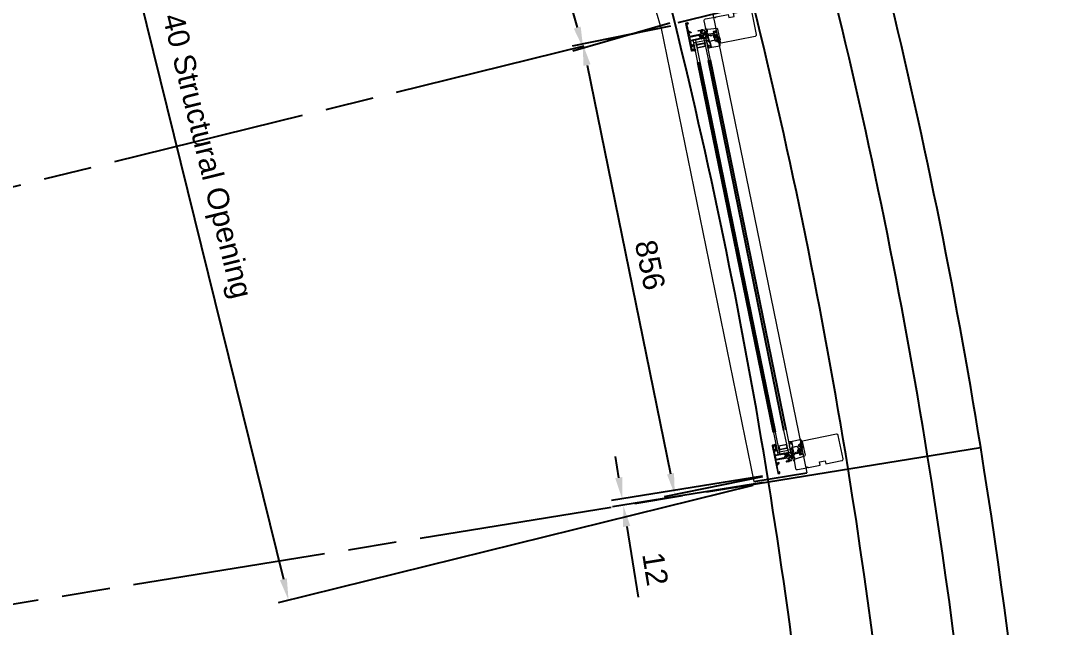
# Model space of a CAD drawing. Header units: inches. Extents: x 19267 to 40087, y 4081 to 15521.
# Drawn here: x 21189 to 23111, y 5954 to 7083 of the extents above; entities that cross this region are included whole.
import ezdxf

# ---------------------------------------------------------------- set-up
doc = ezdxf.new("R2010")
doc.units = ezdxf.units.IN
doc.header["$MEASUREMENT"] = 0
doc.linetypes.add('CENTERLINE', pattern=[30, 12, -1.5, 3, -1.5, 12])
doc.layers.get('DEFPOINTS').update_dxf_attribs({"color": 251})
doc.layers.add('20-TEXT', color=3, linetype='Continuous')
doc.layers.add('DWG', color=7, linetype='Continuous')
doc.layers.add('NEW_GF', color=7, linetype='Continuous', true_color=0xffffff)
for name, color, linetype, lineweight in [('VELFAC_ALU', 4, 'Continuous', 0), ('VELFAC_COMPOSITE', 4, 'Continuous', 0), ('VELFAC_GASKET', 5, 'Continuous', 0), ('VELFAC_GLAZING', 5, 'Continuous', 0), ('VELFAC_GLAZING_BEAD', 5, 'Continuous', 0), ('VELFAC_WOOD', 2, 'Continuous', 0)]:
    doc.layers.add(name, color=color, linetype=linetype, lineweight=lineweight)
doc.styles.get("Standard").update_dxf_attribs({"font": 'arial.ttf'})
doc.dimstyles.new('20-TEXT', dxfattribs={"dimscale": 20, "dimtxt": 2, "dimasz": 2, "dimexe": 1, "dimexo": 1.5, "dimgap": 1, "dimtad": 1, "dimdec": 0, "dimzin": 0, "dimdsep": 46, "dimtxsty": 'Standard', "dimcen": 0.09, "dimadec": 4, "dimazin": 0, "dimtfac": 1, "dimtdec": 0, "dimtofl": 0, "dimtmove": 0, "dimatfit": 3, "dimfxl": 1, "dimtolj": 1, "dimtzin": 0, "dimarcsym": 0})

# ---------------------------------------------------------------- blocks, each defined once
blk = doc.blocks.new('*D82')
at = {"layer": '20-TEXT', "color": 0, "lineweight": -2, "transparency": 16777216}
for p, q in [((22134.7, 7907.1), (21251.2, 7689.1)), ((21280.2, 7655.1), (21677.8, 6043.4)), ((22551.5, 6217.7), (21667.9, 5999.8))]:
    blk.add_line(p, q, dxfattribs=at)
at = {"layer": '20-TEXT', "color": 0, "transparency": 16777216}
for points in [[(21286.7, 7656.7), (21273.7, 7653.5), (21270.6, 7693.9)], [(21684.3, 6045), (21671.3, 6041.8), (21687.4, 6004.5)]]:
    blk.add_solid(points, dxfattribs=at)
at = {"layer": 'DEFPOINTS', "color": 0, "transparency": 16777216}
for p in [(22163.9, 7914.3), (22580.6, 6224.9), (21687.4, 6004.5)]:
    blk.add_point(p, dxfattribs=at)
at = {"layer": '20-TEXT', "color": 0, "transparency": 16777216, "insert": (21523.9, 6860.3), "char_height": 40, "attachment_point": 5, "rotation": 283.8574}
blk.add_mtext('\\A1;1740 Structural Opening', dxfattribs=at)
blk = doc.blocks.new('*D84')
at = {"layer": '20-TEXT', "color": 0, "lineweight": -2, "transparency": 16777216}
for p, q in [((22158.3, 7901.1), (21978.1, 7848.8)), ((22008.5, 7816), (22224.7, 7070.3)), ((22396.8, 7078.5), (22216.6, 7026.3))]:
    blk.add_line(p, q, dxfattribs=at)
at = {"layer": '20-TEXT', "color": 0, "transparency": 16777216}
for points in [[(22014.9, 7817.8), (22002.1, 7814.1), (21997.4, 7854.4)], [(22231.1, 7072.1), (22218.3, 7068.4), (22235.8, 7031.8)]]:
    blk.add_solid(points, dxfattribs=at)
at = {"layer": 'DEFPOINTS', "color": 0, "transparency": 16777216}
for p in [(22187.2, 7909.4), (22425.6, 7086.9), (22235.8, 7031.8)]:
    blk.add_point(p, dxfattribs=at)
at = {"layer": '20-TEXT', "color": 0, "transparency": 16777216, "insert": (22155.4, 7454.4), "char_height": 40, "attachment_point": 5, "rotation": 286.1687}
blk.add_mtext('\\A1;856', dxfattribs=at)
blk = doc.blocks.new('*D85')
at = {"layer": '20-TEXT', "color": 0, "lineweight": -2, "transparency": 16777216}
for p, q in [((22398.2, 7073.1), (22215.3, 7035.7)), ((22242.9, 7000.5), (22398.3, 6239.9)), ((22569.6, 6234), (22386.7, 6196.7))]:
    blk.add_line(p, q, dxfattribs=at)
at = {"layer": '20-TEXT', "color": 0, "transparency": 16777216}
for points in [[(22249.4, 7001.9), (22236.3, 6999.2), (22234.9, 7039.7)], [(22404.8, 6241.2), (22391.8, 6238.5), (22406.3, 6200.7)]]:
    blk.add_solid(points, dxfattribs=at)
at = {"layer": 'DEFPOINTS', "color": 0, "transparency": 16777216}
for p in [(22427.6, 7079.1), (22599, 6240), (22406.3, 6200.7)]:
    blk.add_point(p, dxfattribs=at)
at = {"layer": '20-TEXT', "color": 0, "transparency": 16777216, "insert": (22360.2, 6628.3), "char_height": 40, "attachment_point": 5, "rotation": 281.5474}
blk.add_mtext('\\A1;856', dxfattribs=at)
blk = doc.blocks.new('*D102')
at = {"layer": '20-TEXT', "color": 0, "lineweight": -2, "transparency": 16777216}
for p, q in [((22302, 6232.5), (22295.6, 6272)), ((22569.4, 6235.2), (22288.7, 6189.8)), ((22571.3, 6223.4), (22290.6, 6178)), ((22316.7, 6141.7), (22338, 6010.3))]:
    blk.add_line(p, q, dxfattribs=at)
at = {"layer": '20-TEXT', "color": 0, "transparency": 16777216}
for points in [[(22308.6, 6233.6), (22295.4, 6231.4), (22308.4, 6193)], [(22323.3, 6142.7), (22310.1, 6140.6), (22310.3, 6181.2)]]:
    blk.add_solid(points, dxfattribs=at)
at = {"layer": 'DEFPOINTS', "color": 0, "transparency": 16777216}
for p in [(22599, 6240), (22600.9, 6228.2), (22310.3, 6181.2)]:
    blk.add_point(p, dxfattribs=at)
at = {"layer": '20-TEXT', "color": 0, "transparency": 16777216, "insert": (22370.1, 6062.6), "char_height": 40, "attachment_point": 5, "rotation": 279.1948}
blk.add_mtext('\\A1;12', dxfattribs=at)

msp = doc.modelspace()

# ---------------------------------------------------------------- hatches: boundary and pattern name
at = {"layer": 'VELFAC_COMPOSITE'}
h = msp.add_hatch(color=8, dxfattribs=at)
h.paths.add_polyline_path([(22459.8, 7049.9, -0.520567), (22458.1, 7051.6), (22458.1, 7052, 0.520567), (22457.4, 7052.7), (22455.7, 7052.3, -0.131652), (22455.5, 7052.3), (22455.2, 7052.5, -0.414214), (22455, 7052.8), (22455.3, 7053.7, -0.414214), (22455.6, 7053.9), (22455.8, 7053.8, 1.69614), (22456.1, 7054.8), (22456, 7054.9, -0.414214), (22455.8, 7055.3), (22456.1, 7056.1, -0.414214), (22456.4, 7056.3), (22456.8, 7056.2, -0.131652), (22456.9, 7056.1), (22458.1, 7054.8, 0.57735), (22458.9, 7054.9), (22459.5, 7056.6, -0.267949), (22461, 7057.9), (22462, 7058.1, 0.267949), (22462.2, 7058.3, -0.267949), (22462.4, 7058.5), (22465.9, 7059.2, -0.176327), (22466.6, 7059.1), (22468.6, 7058, 0.176327), (22470, 7057.8), (22478, 7059.4, 0.414214), (22478.4, 7060), (22477.9, 7062.5, -0.414214), (22478.3, 7063.1), (22481.7, 7063.7, -0.414214), (22482.3, 7063.4), (22482.6, 7061.8, -0.342001), (22482.1, 7060.7, -0.490311), (22481.8, 7060.8), (22481.6, 7061.7, 0.414214), (22481, 7062.1), (22480, 7061.9, 0.414214), (22479.7, 7061.3), (22480.3, 7058.1, 0.198912), (22480.7, 7057.4), (22482.1, 7056.5, 0.668179), (22482.6, 7056.8), (22482.5, 7057.5, -0.490311), (22482.7, 7057.7, -0.342001), (22483.6, 7056.9), (22483.9, 7055.3, -0.414214), (22483.5, 7054.7), (22480.5, 7054.1, -0.198912), (22479.8, 7054.3), (22479, 7054.8, -0.198912), (22478.9, 7054.9), (22478.9, 7055.1, -0.414214), (22479, 7055.3), (22480, 7055.5, 0.668179), (22480.1, 7056.1), (22479.1, 7056.7, -0.148291), (22478.8, 7057.1, 0.357756), (22478.2, 7057.4), (22475.7, 7056.9, 0.414214), (22475.5, 7056.6), (22475.7, 7055.7, -0.414214), (22475.4, 7055.3), (22473.2, 7054.9, -0.349216), (22472.9, 7055.1), (22472.5, 7056, 0.349216), (22472.1, 7056.2), (22465.6, 7054.9, 0.414214), (22464.9, 7053.7), (22465, 7053, 0.414214), (22465.6, 7052.6), (22467.1, 7052.9, -0.414214), (22467.7, 7052.5), (22467.7, 7052.3, -0.414214), (22467.1, 7051.4)])
h.paths.add_polyline_path([(22463.7, 7053), (22463.6, 7053.5, -0.414214), (22465.3, 7056.1), (22466, 7056.2, 1), (22465.7, 7057.6), (22461.7, 7056.8, 0.267949), (22460.5, 7055.8), (22459.5, 7052.6), (22459.4, 7052.1, 0.520567), (22460.2, 7051.3), (22462.9, 7051.8, 0.414214)], flags=16)
h = msp.add_hatch(color=8, dxfattribs=at)
h.paths.add_polyline_path([(22617.3, 6279.5, 0.520567), (22616.3, 6277.3), (22616.5, 6276.9, -0.520567), (22616.1, 6276), (22614.4, 6275.7, 0.131652), (22614.2, 6275.6), (22614, 6275.4, 0.414214), (22613.9, 6274.9), (22614.5, 6274.3, 0.414214), (22615, 6274.2), (22615.1, 6274.3, -1.69614), (22615.8, 6273.6), (22615.7, 6273.4, 0.414214), (22615.6, 6273), (22616.2, 6272.3, 0.414214), (22616.7, 6272.3), (22616.9, 6272.6, 0.131652), (22617, 6272.7), (22617.6, 6274.4, -0.57735), (22618.4, 6274.5), (22619.6, 6273.2, 0.267949), (22621.5, 6272.6), (22622.4, 6272.8, -0.267949), (22622.7, 6272.7, 0.267949), (22623, 6272.6), (22626.5, 6273.3, 0.176327), (22627.1, 6273.7), (22628.5, 6275.5, -0.176327), (22629.7, 6276.2), (22637.7, 6277.9, -0.414214), (22638.3, 6277.5), (22638.8, 6275, 0.414214), (22639.4, 6274.7), (22642.8, 6275.4, 0.414214), (22643.2, 6276), (22642.9, 6277.5, 0.342001), (22641.9, 6278.3, 0.490311), (22641.7, 6278.1), (22641.9, 6277.2, -0.414214), (22641.5, 6276.6), (22640.5, 6276.4, -0.414214), (22640, 6276.8), (22639.3, 6280, -0.198912), (22639.4, 6280.8), (22640.4, 6282.2, -0.668179), (22640.9, 6282.1), (22641.1, 6281.4, 0.490311), (22641.3, 6281.3, 0.342001), (22641.9, 6282.4), (22641.5, 6284, 0.414214), (22641, 6284.4), (22637.9, 6283.8, 0.198912), (22637.3, 6283.3), (22636.8, 6282.6, 0.198912), (22636.8, 6282.4), (22636.8, 6282.2, 0.414214), (22637, 6282), (22638, 6282.2, -0.668179), (22638.3, 6281.8), (22637.7, 6280.9, 0.148291), (22637.5, 6280.3, -0.357756), (22637.1, 6279.8), (22634.6, 6279.3, -0.414214), (22634.3, 6279.5), (22634.1, 6280.4, 0.414214), (22633.8, 6280.7), (22631.5, 6280.2, 0.349216), (22631.3, 6279.9), (22631.3, 6278.8, -0.349216), (22631, 6278.6), (22624.6, 6277.2, -0.414214), (22623.4, 6278), (22623.2, 6278.7, -0.414214), (22623.6, 6279.3), (22625.1, 6279.6, 0.414214), (22625.5, 6280.2), (22625.4, 6280.4, 0.414214), (22624.6, 6281)])
h.paths.add_polyline_path([(22622.1, 6278.2), (22622.2, 6277.7, 0.414214), (22624.8, 6276), (22625.4, 6276.1, -1), (22625.7, 6274.8), (22621.6, 6273.9, -0.267949), (22620.2, 6274.4), (22618, 6276.9), (22617.7, 6277.4, -0.520567), (22618.2, 6278.4), (22620.9, 6279, -0.414214)], flags=16)

# ---------------------------------------------------------------- linework, layer by layer
at = {"color": 5}
msp.add_arc((12022.1, 4516.3), 10695.9, 9.19178, 18.52294, dxfattribs=at)
at = {"layer": '20-TEXT', "color": 1, "linetype": 'CENTERLINE', "ltscale": 30}
for p, q in [((19266.9, 6303.5), (22795, 7173.9)), ((19266.9, 5688.7), (22580.6, 6224.9))]:
    msp.add_line(p, q, dxfattribs=at)
at = {"layer": 'DWG', "ltscale": 5}
for p, q in [((22589.8, 6316.6), (22449.1, 7005.1)), ((22593.7, 6317.4), (22453, 7005.9)), ((22609.4, 6320.6), (22468.7, 7009)), ((22613.3, 6321.4), (22472.6, 7009.8))]:
    msp.add_line(p, q, dxfattribs=at)
at = {"layer": 'NEW_GF', "color": 4}
for p, q in [((22580.6, 6224.9), (22975.5, 6288.8)), ((22553.1, 6225.5), (22651.8, 6241.5))]:
    msp.add_line(p, q, dxfattribs=at)
at = {"layer": 'NEW_GF', "color": 1, "linetype": 'Continuous', "ltscale": 100}
for centre, radius, start, end in [((12023.9, 4516.6), 11094.1, 9.19211, 18.52479), ((12022.1, 4516.3), 10995.9, 9.19179, 18.52293), ((12024.6, 4516.7), 10843.4, 9.19216, 18.52548)]:
    msp.add_arc(centre, radius, start, end, dxfattribs=at)
at = {"layer": 'NEW_GF', "color": 4, "linetype": 'Continuous', "ltscale": 100}
for centre, radius, start, end in [((12022, 4516.3), 11096, 2.06414, 9.19183), ((12048.6, 4518.3), 10669.3, 359.98773, 9.20438)]:
    msp.add_arc(centre, radius, start, end, dxfattribs=at)
at = {"layer": 'NEW_GF', "color": 2, "linetype": 'Continuous', "ltscale": 100}
for centre, radius, start, end in [((12024.9, 4516.4), 10993.1, 1.56144, 9.19368), ((12023.6, 4516.4), 10844.4, 0.7905, 9.19297)]:
    msp.add_arc(centre, radius, start, end, dxfattribs=at)
at = {"layer": 'VELFAC_ALU'}
for p, q in [((22380.3, 7071.5), (22139.8, 7900.9)), ((22477.3, 7095.5), (22651.8, 6241.5)), ((22380.3, 7071.6), (22553.1, 6225.5))]:
    msp.add_line(p, q, dxfattribs=at)
for points in [[(22453.3, 7048.6), (22436, 7045.1, 0.414214), (22435.6, 7044.5), (22436.9, 7038.1, 0.414214), (22437.5, 7037.8), (22439.2, 7038.1, -0.414214), (22439.5, 7037.9), (22439.7, 7036.7, -0.341999), (22439.2, 7035.6, -0.490314), (22438.9, 7035.7), (22438.8, 7036.5, 0.414214), (22438.5, 7036.7), (22437.2, 7036.4, 0.414214), (22436.9, 7035.8), (22438.4, 7028, 0.414214), (22439, 7027.6), (22440.3, 7027.9, 0.414214), (22440.5, 7028.1), (22440.3, 7028.9, -0.490314), (22440.5, 7029.2, -0.341999), (22441.4, 7028.4), (22441.7, 7027.2, -0.414214), (22441.4, 7026.8), (22438.3, 7026.2, -0.414214), (22437.1, 7027), (22426.8, 7077.9, -0.414214), (22427.6, 7079.1), (22430, 7079.6, -0.414214), (22430.6, 7079.2), (22430.9, 7077.7, -0.341999), (22430.4, 7076.6, -0.490314), (22430.1, 7076.8), (22429.8, 7078.3, 0.414214), (22429.5, 7078.5), (22428.5, 7078.3, 0.414214), (22428.3, 7078), (22431.6, 7061.6, 0.414214), (22431.9, 7061.4), (22433, 7061.6, 0.414214), (22433.1, 7061.9), (22432.8, 7063.4, -0.490314), (22433, 7063.6, -0.341999), (22433.9, 7062.8), (22434, 7062.4, 0.414214), (22434.6, 7062), (22435.7, 7062.2, -1), (22436.1, 7060.5), (22432.9, 7059.9, 0.414214), (22432.5, 7059.3), (22433.4, 7054.7, 0.414214), (22434, 7054.3), (22454.8, 7058.5, 0.414214), (22455.2, 7059.1), (22454.3, 7063.7, 0.414214), (22453.7, 7064.1), (22450.5, 7063.4, -1), (22450.2, 7065.1), (22455.1, 7066.1, -0.198912), (22455.3, 7066.1), (22457.2, 7064.8, -0.341999), (22457.6, 7063.6, -0.490314), (22457.3, 7063.5), (22456.2, 7064.2, 0.668179), (22455.9, 7064), (22456.9, 7059.1, 0.414214), (22457.2, 7059), (22462.1, 7060, 0.668179), (22462.1, 7060.3), (22461, 7061.1, -0.490314), (22461, 7061.4, -0.341999), (22462.2, 7061.5), (22464.7, 7059.8, -0.668179), (22464.5, 7058.9), (22459.9, 7058, 0.267949), (22459.1, 7057.3), (22458.3, 7055, -0.57735), (22458, 7054.9), (22456.6, 7056.4, 0.57735), (22456.1, 7056.3), (22454.7, 7052.1, 0.760346), (22455.2, 7051.8, -0.171785), (22455.3, 7051.9), (22456.9, 7051.9, 0.267949), (22457.1, 7052, -0.957292), (22457.5, 7051.8), (22456.3, 7049.1, -0.493145), (22456, 7049), (22455.3, 7049.6, -0.315299), (22455.2, 7049.8), (22455.2, 7049.9, 0.414214), (22455.1, 7050.1), (22454.2, 7050.4), (22453.7, 7048.9, -0.267949)], [(22434.2, 7052.6), (22450.8, 7056, -0.414214), (22451.1, 7055.8), (22451.4, 7054.3, 0.414214), (22451.7, 7054.1), (22451.9, 7054.1, 0.267949), (22452.1, 7054.3), (22452.7, 7056.2, -0.267949), (22452.9, 7056.4), (22454.1, 7056.6, -0.57735), (22454.4, 7056.4), (22452.8, 7051.7, -0.267949), (22452.6, 7051.5), (22452.3, 7051.5, 0.414214), (22452, 7051.1), (22452.2, 7050.1, -0.414214), (22452.1, 7049.9), (22435.4, 7046.5, -0.414214), (22435.2, 7046.7), (22434, 7052.4, -0.414214)], [(22610.7, 6278.2), (22593.4, 6274.6, -0.414214), (22592.9, 6275), (22591.6, 6281.4, -0.414214), (22591.9, 6282), (22593.6, 6282.3, 0.414214), (22593.8, 6282.7), (22593.6, 6283.9, 0.341999), (22592.7, 6284.7, 0.490314), (22592.5, 6284.4), (22592.6, 6283.6, -0.414214), (22592.5, 6283.4), (22591.2, 6283.1, -0.414214), (22590.6, 6283.5), (22589, 6291.3, -0.414214), (22589.4, 6291.9), (22590.7, 6292.2, -0.414214), (22590.9, 6292), (22591.1, 6291.2, 0.490314), (22591.4, 6291, 0.341999), (22591.9, 6292.1), (22591.6, 6293.3, 0.414214), (22591.3, 6293.6), (22588.2, 6292.9, 0.414214), (22587.4, 6291.8), (22597.8, 6240.8, 0.414214), (22599, 6240), (22601.5, 6240.5, 0.414214), (22601.9, 6241.1), (22601.5, 6242.6, 0.341999), (22600.6, 6243.4, 0.490314), (22600.4, 6243.2), (22600.7, 6241.6, -0.414214), (22600.6, 6241.4), (22599.5, 6241.2, -0.414214), (22599.3, 6241.3), (22595.9, 6257.8, -0.414214), (22596, 6258), (22597.1, 6258.2, -0.414214), (22597.4, 6258.1), (22597.7, 6256.6, 0.490314), (22598, 6256.4, 0.341999), (22598.5, 6257.5), (22598.4, 6258, -0.414214), (22598.8, 6258.6), (22599.9, 6258.8, 1), (22599.6, 6260.5), (22596.4, 6259.8, -0.414214), (22595.8, 6260.2), (22594.9, 6264.8, -0.414214), (22595.2, 6265.4), (22616, 6269.7, -0.414214), (22616.6, 6269.3), (22617.5, 6264.7, -0.414214), (22617.2, 6264.1), (22614, 6263.4, 1), (22614.3, 6261.8), (22619.3, 6262.8, 0.198912), (22619.4, 6262.9), (22620.7, 6264.8, 0.341999), (22620.6, 6266, 0.490314), (22620.3, 6266), (22619.6, 6264.9, -0.668179), (22619.2, 6265), (22618.2, 6269.9, -0.414214), (22618.4, 6270.1), (22623.3, 6271.1, -0.668179), (22623.5, 6270.8), (22622.7, 6269.7, 0.490314), (22622.8, 6269.4, 0.341999), (22624, 6269.8), (22625.6, 6272.3, 0.668179), (22625.1, 6273.1), (22620.5, 6272.1, -0.267949), (22619.5, 6272.4), (22617.9, 6274.3, 0.57735), (22617.5, 6274.2), (22616.9, 6272.3, -0.57735), (22616.4, 6272.2), (22613.4, 6275.5, -0.760346), (22613.8, 6276, 0.171785), (22613.9, 6276), (22615.4, 6276.6, -0.267949), (22615.6, 6276.5, 0.957292), (22615.9, 6276.8), (22613.7, 6278.9, 0.493145), (22613.4, 6278.9), (22612.9, 6278.1, 0.315299), (22613, 6277.8), (22613, 6277.8, -0.414214), (22613, 6277.5), (22612.3, 6276.8), (22611.2, 6278, 0.267949)], [(22594.7, 6267), (22611.4, 6270.4, 0.414214), (22611.5, 6270.7), (22611.2, 6272.1, -0.414214), (22611.5, 6272.5), (22611.6, 6272.5, -0.267949), (22611.9, 6272.4), (22613.2, 6271, 0.267949), (22613.5, 6270.9), (22614.6, 6271.1, 0.57735), (22614.8, 6271.4), (22611.5, 6275.2, 0.267949), (22611.3, 6275.2), (22610.9, 6275.1, -0.414214), (22610.6, 6275.4), (22610.4, 6276.4, 0.414214), (22610.1, 6276.5), (22593.5, 6273.1, 0.414214), (22593.3, 6272.9), (22594.5, 6267.2, 0.414214)]]:
    msp.add_lwpolyline(points, format="xyb", close=True, dxfattribs=at)
at = {"layer": 'VELFAC_COMPOSITE'}
for p, q in [((22455.3, 7053.7), (22455, 7052.8)), ((22455.8, 7053.8), (22455.6, 7053.9)), ((22456.1, 7056.1), (22455.8, 7055.3)), ((22456, 7054.9), (22456.1, 7054.8)), ((22456.8, 7056.2), (22456.4, 7056.3)), ((22458.1, 7054.8), (22456.9, 7056.1)), ((22459.5, 7056.6), (22458.9, 7054.9)), ((22459.5, 7052.6), (22460.5, 7055.8)), ((22462, 7058.1), (22461, 7057.9)), ((22461.7, 7056.8), (22465.7, 7057.6)), ((22465.9, 7059.2), (22462.4, 7058.5)), ((22465, 7053), (22464.9, 7053.7)), ((22466, 7056.2), (22465.3, 7056.1)), ((22465.6, 7054.9), (22472.1, 7056.2)), ((22468.6, 7058), (22466.6, 7059.1)), ((22478, 7059.4), (22470, 7057.8)), ((22472.5, 7056), (22472.9, 7055.1)), ((22473.2, 7054.9), (22475.4, 7055.3)), ((22475.7, 7055.7), (22475.5, 7056.6)), ((22475.7, 7056.9), (22478.2, 7057.4)), ((22477.9, 7062.5), (22478.4, 7060)), ((22481.7, 7063.7), (22478.3, 7063.1)), ((22478.9, 7055.1), (22478.9, 7054.9)), ((22480, 7055.5), (22479, 7055.3)), ((22479, 7054.8), (22479.8, 7054.3)), ((22479.1, 7056.7), (22480.1, 7056.1)), ((22480.3, 7058.1), (22479.7, 7061.3)), ((22480, 7061.9), (22481, 7062.1)), ((22480.5, 7054.1), (22483.5, 7054.7)), ((22482.1, 7056.5), (22480.7, 7057.4)), ((22481.6, 7061.7), (22481.8, 7060.8)), ((22482.6, 7061.8), (22482.3, 7063.4)), ((22482.5, 7057.5), (22482.6, 7056.8)), ((22483.9, 7055.3), (22483.6, 7056.9)), ((22455.2, 7052.5), (22455.5, 7052.3)), ((22455.7, 7052.3), (22457.4, 7052.7)), ((22458.1, 7052), (22458.1, 7051.6)), ((22459.4, 7052.1), (22459.5, 7052.6)), ((22459.8, 7049.9), (22467.1, 7051.4)), ((22462.9, 7051.8), (22460.2, 7051.3)), ((22463.6, 7053.5), (22463.7, 7053)), ((22467.1, 7052.9), (22465.6, 7052.6)), ((22467.7, 7052.3), (22467.7, 7052.5)), ((22614.5, 6274.3), (22613.9, 6274.9)), ((22614, 6275.4), (22614.2, 6275.6)), ((22614.4, 6275.7), (22616.1, 6276)), ((22615.1, 6274.3), (22615, 6274.2)), ((22616.2, 6272.3), (22615.6, 6273)), ((22615.7, 6273.4), (22615.8, 6273.6)), ((22616.5, 6276.9), (22616.3, 6277.3)), ((22616.9, 6272.6), (22616.7, 6272.3)), ((22617.6, 6274.4), (22617, 6272.7)), ((22617.3, 6279.5), (22624.6, 6281)), ((22617.7, 6277.4), (22618, 6276.9)), ((22618, 6276.9), (22620.2, 6274.4)), ((22620.9, 6279), (22618.2, 6278.4)), ((22619.6, 6273.2), (22618.4, 6274.5)), ((22622.4, 6272.8), (22621.5, 6272.6)), ((22621.6, 6273.9), (22625.7, 6274.8)), ((22622.2, 6277.7), (22622.1, 6278.2)), ((22626.5, 6273.3), (22623, 6272.6)), ((22623.2, 6278.7), (22623.4, 6278)), ((22625.1, 6279.6), (22623.6, 6279.3)), ((22624.6, 6277.2), (22631, 6278.6)), ((22625.4, 6276.1), (22624.8, 6276)), ((22625.4, 6280.4), (22625.5, 6280.2)), ((22628.5, 6275.5), (22627.1, 6273.7)), ((22637.7, 6277.9), (22629.7, 6276.2)), ((22631.3, 6278.8), (22631.3, 6279.9)), ((22631.5, 6280.2), (22633.8, 6280.7)), ((22634.1, 6280.4), (22634.3, 6279.5)), ((22634.6, 6279.3), (22637.1, 6279.8)), ((22636.8, 6282.6), (22637.3, 6283.3)), ((22636.8, 6282.2), (22636.8, 6282.4)), ((22638, 6282.2), (22637, 6282)), ((22637.7, 6280.9), (22638.3, 6281.8)), ((22637.9, 6283.8), (22641, 6284.4)), ((22638.8, 6275), (22638.3, 6277.5)), ((22639.3, 6280), (22640, 6276.8)), ((22640.4, 6282.2), (22639.4, 6280.8)), ((22642.8, 6275.4), (22639.4, 6274.7)), ((22640.5, 6276.4), (22641.5, 6276.6)), ((22641.1, 6281.4), (22640.9, 6282.1)), ((22641.5, 6284), (22641.9, 6282.4)), ((22641.9, 6277.2), (22641.7, 6278.1)), ((22642.9, 6277.5), (22643.2, 6276))]:
    msp.add_line(p, q, dxfattribs=at)
for centre, radius, start, end in [((22455.5, 7053.6), 0.3, 71.4473, 161.4473), ((22456.1, 7055.2), 0.3, 161.4473, 251.4473), ((22456.2, 7054.2), 0.6, 222.4923, 100.4023), ((22456.4, 7056), 0.3, 71.4473, 161.4473), ((22456.7, 7055.9), 0.3, 41.4473, 71.4473), ((22458.5, 7055.1), 0.5, 221.4473, 341.4473), ((22461.4, 7056), 2, 101.4473, 161.4473), ((22462, 7055.3), 1.5, 101.4473, 161.4473), ((22461.9, 7058.4), 0.3, 281.4473, 341.4473), ((22462.5, 7058.2), 0.3, 101.4473, 161.4473), ((22465.8, 7053.9), 2.2, 101.4473, 191.4473), ((22465.8, 7053.9), 1, 101.4473, 191.4473), ((22465.8, 7056.9), 0.7, 281.4473, 101.4473), ((22466.1, 7058.2), 1, 61.4473, 101.4473), ((22469.6, 7059.8), 2, 241.4473, 281.4473), ((22472.2, 7055.9), 0.3, 24.4473, 101.4473), ((22473.2, 7055.2), 0.3, 204.4473, 281.4473), ((22475.4, 7055.6), 0.3, 281.4473, 11.4473), ((22475.8, 7056.6), 0.3, 101.4473, 191.4473), ((22478.4, 7062.6), 0.5, 101.4473, 191.4473), ((22477.9, 7059.9), 0.5, 281.4473, 11.4473), ((22478.3, 7056.9), 0.5, 22.7073, 101.4473), ((22479.7, 7057.5), 1, 202.7073, 236.4473), ((22479.1, 7055.2), 0.2, 101.4473, 191.4473), ((22479.1, 7054.9), 0.2, 191.4473, 236.4473), ((22480.1, 7061.4), 0.5, 101.4473, 191.4473), ((22480.3, 7055.1), 1, 236.4473, 281.4473), ((22479.9, 7055.8), 0.3, 281.4473, 56.4473), ((22481.3, 7058.3), 1, 191.4473, 236.4473), ((22481.1, 7061.6), 0.5, 11.4473, 101.4473), ((22481.8, 7063.3), 0.5, 11.4473, 101.4473), ((22482, 7060.8), 0.2, 191.4473, 295.9243), ((22481.6, 7061.6), 1, 295.9243, 11.4473), ((22482.3, 7056.8), 0.3, 236.4473, 11.4473), ((22482.7, 7057.5), 0.2, 86.9704, 191.4473), ((22482.6, 7056.7), 1, 11.4473, 86.9704), ((22483.4, 7055.2), 0.5, 281.4473, 11.4473), ((22455.3, 7052.8), 0.3, 161.4473, 251.4473), ((22455.6, 7052.6), 0.3, 251.4473, 281.4473), ((22457.5, 7052.1), 0.6, 351.4473, 101.4473), ((22459.5, 7051.4), 1.5, 171.4473, 281.4473), ((22460.1, 7052), 0.7, 171.4473, 281.4473), ((22462.7, 7052.8), 1, 281.4473, 11.4473), ((22465.5, 7053.1), 0.5, 191.4473, 281.4473), ((22467.2, 7052.4), 0.5, 11.4473, 101.4473), ((22467, 7052.1), 0.75, 281.4473, 11.4473), ((22614.2, 6275.1), 0.3, 131.596, 221.596), ((22614.4, 6275.4), 0.3, 101.596, 131.596), ((22614.8, 6274.5), 0.3, 221.596, 311.596), ((22615.6, 6274.1), 0.6, 282.6409, 160.551), ((22615.9, 6273.2), 0.3, 131.596, 221.596), ((22617.6, 6278), 1.5, 101.596, 211.596), ((22616, 6276.6), 0.6, 281.596, 31.596), ((22616.5, 6272.5), 0.3, 221.596, 311.596), ((22616.7, 6272.8), 0.3, 311.596, 341.596), ((22618.3, 6277.7), 0.7, 101.596, 211.596), ((22618, 6274.2), 0.5, 41.596, 161.596), ((22621.1, 6274.6), 2, 221.596, 281.596), ((22621.3, 6275.4), 1.5, 221.596, 281.596), ((22621.1, 6278), 1, 11.596, 101.596), ((22624.3, 6278.2), 2.2, 191.596, 281.596), ((22622.5, 6272.5), 0.3, 41.596, 101.596), ((22622.9, 6272.9), 0.3, 221.596, 281.596), ((22623.7, 6278.8), 0.5, 101.596, 191.596), ((22624.4, 6278.2), 1, 191.596, 281.596), ((22624.7, 6280.3), 0.75, 11.596, 101.596), ((22625, 6280.1), 0.5, 281.596, 11.596), ((22625.5, 6275.4), 0.7, 281.596, 101.596), ((22626.3, 6274.3), 1, 281.596, 321.596), ((22630.1, 6274.3), 2, 101.596, 141.596), ((22631, 6278.9), 0.3, 281.596, 358.596), ((22631.6, 6279.9), 0.3, 101.596, 178.596), ((22633.8, 6280.4), 0.3, 11.596, 101.596), ((22634.6, 6279.6), 0.3, 191.596, 281.596), ((22637, 6282.4), 0.2, 146.596, 191.596), ((22637, 6282.2), 0.2, 191.596, 281.596), ((22637, 6280.3), 0.5, 281.596, 0.3359), ((22638.1, 6282.8), 1, 101.596, 146.596), ((22638.5, 6280.3), 1, 146.596, 180.3359), ((22637.8, 6277.4), 0.5, 11.596, 101.596), ((22638, 6281.9), 0.3, 326.596, 101.596), ((22639.3, 6275.1), 0.5, 191.596, 281.596), ((22640.3, 6280.2), 1, 146.596, 191.596), ((22640.4, 6276.9), 0.5, 191.596, 281.596), ((22640.6, 6282), 0.3, 11.596, 146.596), ((22641.1, 6283.9), 0.5, 11.596, 101.596), ((22641.2, 6281.5), 0.2, 191.596, 296.0729), ((22640.9, 6282.2), 1, 296.0729, 11.596), ((22641.4, 6277.1), 0.5, 281.596, 11.596), ((22641.9, 6278.1), 0.2, 87.119, 191.596), ((22641.9, 6277.3), 1, 11.596, 87.119), ((22642.7, 6275.9), 0.5, 281.596, 11.596)]:
    msp.add_arc(centre, radius, start, end, dxfattribs=at)
at = {"layer": 'VELFAC_GASKET'}
for p, q in [((22456.2, 7065.9), (22456.2, 7065.9)), ((22456.3, 7065.4), (22458.2, 7064.5)), ((22458.2, 7066.2), (22456.4, 7066)), ((22458.2, 7064.5), (22456.7, 7062.2)), ((22457, 7060.8), (22458.6, 7059.7)), ((22460, 7065.3), (22458.2, 7066.2)), ((22465.2, 7061.4), (22460, 7065.3)), ((22460, 7060), (22461.5, 7062.3)), ((22461.5, 7062.3), (22465.7, 7059.2)), ((22462.9, 7067.9), (22464.4, 7066.5)), ((22465, 7067), (22463.2, 7068.4)), ((22438.3, 7029.3), (22437.2, 7034.6)), ((22437.6, 7035.2), (22439.4, 7035.6)), ((22439.8, 7036.3), (22439.5, 7037.8)), ((22440.3, 7038.5), (22441.8, 7038)), ((22440.7, 7038.3), (22441.2, 7036.1)), ((22441.8, 7036.3), (22441.2, 7036.1)), ((22441.2, 7036.1), (22442.1, 7031.8)), ((22441.5, 7035.9), (22441.8, 7036.1)), ((22442.4, 7034.7), (22441.5, 7035.2)), ((22442.8, 7036.9), (22443.1, 7035.3)), ((22467.1, 7046.1), (22465.9, 7043.9)), ((22465.9, 7043.5), (22466.8, 7039.2)), ((22467, 7038.8), (22468.6, 7037.8)), ((22470.9, 7044), (22468.3, 7046.3)), ((22472.6, 7038.2), (22471.2, 7043.7)), ((22472, 7034.9), (22471.4, 7037)), ((22471.8, 7037.6), (22472.1, 7037.6)), ((22473.7, 7034.9), (22472.8, 7034.6)), ((22474.1, 7034.7), (22474, 7034.8)), ((22482.6, 7045), (22482.3, 7046.8)), ((22482.6, 7047.4), (22484.1, 7047.7)), ((22484.7, 7044.9), (22483.2, 7044.6)), ((22484.1, 7047.7), (22485.4, 7048)), ((22484.9, 7050.4), (22484.7, 7051.3)), ((22485.8, 7045.1), (22484.7, 7044.9)), ((22486.4, 7051.1), (22484.9, 7050.4)), ((22486.4, 7051.1), (22484.9, 7050.4)), ((22486.2, 7043.9), (22486.1, 7044.5)), ((22486.8, 7050.3), (22486.4, 7050)), ((22486.8, 7050.3), (22486.4, 7050)), ((22488.5, 7043.8), (22486.4, 7043.8)), ((22486.5, 7049), (22487.1, 7046.1)), ((22486.5, 7049), (22487.1, 7046.1)), ((22487.6, 7050.8), (22486.8, 7050.3)), ((22487.6, 7050.8), (22486.8, 7050.3)), ((22487.1, 7046.1), (22488, 7046)), ((22487.1, 7046.1), (22488, 7046)), ((22487.3, 7049.2), (22488, 7050.4)), ((22487.3, 7049.2), (22488, 7050.4)), ((22488.4, 7046.6), (22487.7, 7046.8)), ((22488.4, 7046.6), (22487.7, 7046.8)), ((22488, 7046), (22488.3, 7046)), ((22488, 7046), (22488.3, 7046)), ((22488.8, 7047.1), (22489.2, 7046.8)), ((22489.8, 7051.4), (22490.6, 7047.6)), ((22440.6, 7029.3), (22438.9, 7028.9)), ((22441.7, 7027), (22441.3, 7028.8)), ((22442.3, 7031.4), (22442.9, 7031.1)), ((22444.2, 7030), (22444.9, 7026.4)), ((22472.7, 7033.5), (22473.9, 7033.9)), ((22589.4, 6290), (22590.5, 6284.7)), ((22591.5, 6291), (22589.8, 6290.6)), ((22591.6, 6293.5), (22592, 6291.7)), ((22594.7, 6284.9), (22593.8, 6289.2)), ((22593.9, 6289.7), (22594.3, 6290.2)), ((22595, 6291.8), (22594.3, 6295.3)), ((22595.3, 6286.7), (22594.6, 6285.9)), ((22595.3, 6285), (22594.7, 6284.9)), ((22595.2, 6282.7), (22594.7, 6284.9)), ((22594.9, 6285.3), (22595.3, 6285.2)), ((22596.5, 6284.9), (22596.1, 6286.5)), ((22620.4, 6287.8), (22619.5, 6292.1)), ((22619.6, 6292.6), (22620.6, 6294.1)), ((22622.4, 6285.9), (22620.5, 6287.5)), ((22622.6, 6299.7), (22624, 6299.7)), ((22622.6, 6298.2), (22622.8, 6296)), ((22624.1, 6298.8), (22623.2, 6298.7)), ((22623.5, 6295.5), (22623.7, 6295.6)), ((22625.2, 6289.3), (22623.6, 6286.2)), ((22624.4, 6299.1), (22624.4, 6299)), ((22624.4, 6295.3), (22625.3, 6289.7)), ((22636.3, 6293), (22636.7, 6291.2)), ((22638.2, 6293.9), (22636.7, 6293.6)), ((22637.3, 6290.8), (22638.7, 6291.1)), ((22639.3, 6294.1), (22638.2, 6293.9)), ((22638.7, 6291.1), (22640, 6291.3)), ((22639.2, 6295.4), (22639.3, 6294.8)), ((22641.3, 6296.4), (22639.3, 6295.6)), ((22642.2, 6288.8), (22640.5, 6289)), ((22640.5, 6289), (22640.7, 6288)), ((22642.2, 6288.8), (22640.5, 6289)), ((22640.9, 6293.7), (22641.6, 6294.1)), ((22640.9, 6293.7), (22641.6, 6294.1)), ((22641.5, 6290.9), (22640.9, 6293.7)), ((22641.5, 6290.9), (22640.9, 6293.7)), ((22641.6, 6294.1), (22641.9, 6294.3)), ((22641.6, 6294.1), (22641.9, 6294.3)), ((22642.2, 6293.8), (22641.7, 6293.3)), ((22642.2, 6293.8), (22641.7, 6293.3)), ((22642.3, 6289.7), (22641.8, 6289.8)), ((22642.3, 6289.7), (22641.8, 6289.8)), ((22642.3, 6290.9), (22643.4, 6290.1)), ((22642.3, 6290.9), (22643.4, 6290.1)), ((22643.2, 6289.6), (22642.3, 6289.7)), ((22643.2, 6289.6), (22642.3, 6289.7)), ((22642.8, 6293.5), (22643.1, 6293.9)), ((22645.4, 6289.9), (22644.7, 6293.7)), ((22591, 6284.4), (22592.8, 6284.7)), ((22593.5, 6284.3), (22593.8, 6282.7)), ((22594.8, 6282.4), (22596, 6283.4)), ((22618.9, 6268.4), (22620, 6270)), ((22621.5, 6265.4), (22619.2, 6267)), ((22621.4, 6270.3), (22623.7, 6268.8)), ((22626.7, 6271.1), (22623.5, 6265.4)), ((22623.7, 6268.8), (22626.3, 6273.3)), ((22627.1, 6264.2), (22628, 6266)), ((22628.8, 6265.8), (22627.6, 6263.9)), ((22620.1, 6263.9), (22621.5, 6265.4)), ((22620.2, 6263.4), (22620.2, 6263.4)), ((22622.1, 6263.9), (22620.4, 6263.4)), ((22623.5, 6265.4), (22622.1, 6263.9))]:
    msp.add_line(p, q, dxfattribs=at)
for centre in [(22470.3, 7035.4), (22621.3, 6297)]:
    msp.add_circle(centre, 0.196, dxfattribs=at)
for centre, radius, start, end in [((22456.5, 7065.7), 0.3, 96.4473, 146.4473), ((22456.5, 7065.7), 0.3, 146.4473, 236.4473), ((22457.5, 7061.7), 1, 146.4473, 236.4473), ((22459.2, 7060.6), 1, 236.4473, 326.4473), ((22463, 7068.1), 0.3, 53.1442, 233.1442), ((22461.5, 7063.1), 4.5, 339.4208, 49.1442), ((22462.1, 7063), 5, 337.4166, 53.9126), ((22465.4, 7061.7), 0.3, 233.1442, 339.4208), ((22457.5, 7064.9), 10, 325.2932, 337.4166), ((22437.7, 7034.7), 0.5, 101.4473, 191.4473), ((22439.2, 7036.2), 0.6, 281.4473, 8.7233), ((22440.1, 7037.9), 0.6, 71.4473, 191.4473), ((22441.7, 7035.6), 0.382, 111.4092, 240.3435), ((22441.3, 7036.6), 1.5, 11.4473, 71.4473), ((22441.8, 7036.2), 0.1, 296.4473, 101.4473), ((22442.6, 7035.2), 0.5, 245.3815, 11.4473), ((22466.4, 7043.6), 0.5, 153.4149, 191.4473), ((22467.5, 7039.5), 0.799, 200.8057, 232.5989), ((22467.8, 7045.4), 1.05, 61.1904, 134.614), ((22441.9, 7037.8), 27, 348.113, 359.0185), ((22468.4, 7037.4), 0.5, 359.0185, 57.3299), ((22470.7, 7043.5), 0.5, 14.425, 60.8868), ((22471.8, 7037.1), 0.5, 92.6409, 197.9335), ((22472.5, 7035.1), 0.535, 206.7689, 299.7495), ((22472.1, 7038.1), 0.5, 272.6409, 14.425), ((22473.8, 7034.7), 0.221, 28.4588, 119.523), ((22473.6, 7034.4), 0.562, 306.3138, 30.8547), ((22482.7, 7046.9), 0.5, 101.4473, 191.4473), ((22483.1, 7045.1), 0.5, 191.4473, 281.4473), ((22485.1, 7051.4), 0.375, 140.4667, 191.6631), ((22487.4, 7049.2), 3.54, 62.015, 136.9507), ((22478.4, 7047.4), 7.16, 6.4533, 24.5542), ((22485.3, 7048.2), 0.2, 281.4473, 8.1573), ((22485.9, 7044.8), 0.327, 312.8485, 103.8142), ((22486, 7049.1), 4.59, 271.3997, 298.5286), ((22486, 7049.1), 4.59, 271.3997, 298.5286), ((22486.4, 7043.9), 0.167, 191.4473, 271.3059), ((22486.6, 7049.8), 0.3, 122.1393, 203.5325), ((22486.6, 7049.8), 0.3, 122.1393, 203.5325), ((22480.2, 7047), 6.64, 17.0552, 23.5325), ((22480.2, 7047), 6.64, 17.0552, 23.5325), ((22486.6, 7050.7), 0.462, 298.3133, 120.1038), ((22486.6, 7050.7), 0.462, 298.3133, 120.1038), ((22488.5, 7048.2), 1.59, 138.7176, 239.3097), ((22488.5, 7048.2), 1.59, 138.7176, 239.3097), ((22487.8, 7050.6), 0.3, 320.9613, 121.4473), ((22487.8, 7050.6), 0.3, 320.9613, 121.4473), ((22487.9, 7045.5), 0.5, 298.5286, 86.4473), ((22487.9, 7045.5), 0.5, 298.5286, 86.4473), ((22488.3, 7046.3), 0.3, 266.4473, 70.7307), ((22488.3, 7046.3), 0.3, 266.4473, 70.7307), ((22488.5, 7045.4), 1.6, 271.3059, 61.9261), ((22487.8, 7050.6), 2.14, 21.8744, 55.0442), ((22489.5, 7048), 1.16, 254.6679, 340.2355), ((22438.8, 7029.4), 0.5, 191.4473, 281.4473), ((22440.7, 7028.7), 0.6, 11.4473, 101.4473), ((22439.2, 7031.9), 3.2, 304.2234, 349.9582), ((22441.9, 7027), 0.2, 191.4473, 283.317), ((22441.8, 7020.1), 6.73, 65.4453, 88.4166), ((22443, 7032), 1, 191.4473, 220.9564), ((22442.1, 7029.1), 2.22, 23.8661, 70.3656), ((22444.7, 7026.4), 0.2, 230.5449, 11.4473), ((22469.6, 7032), 1.29, 168.1733, 198.2876), ((22468.6, 7031.7), 0.235, 198.3131, 301.1895), ((22478.2, 7017.2), 17.2, 108.8446, 123.7388), ((22589.9, 6290.1), 0.5, 101.596, 191.596), ((22590.9, 6284.8), 0.5, 191.596, 281.596), ((22591.4, 6291.6), 0.6, 281.596, 11.596), ((22591.8, 6293.6), 0.2, 99.7262, 191.596), ((22589, 6299.9), 6.73, 294.6267, 317.598), ((22591.2, 6288.1), 3.2, 33.085, 78.8199), ((22594.8, 6289.4), 1, 162.0868, 191.596), ((22594.1, 6295.3), 0.2, 11.596, 152.4984), ((22592.8, 6291.8), 2.22, 312.6777, 359.1772), ((22594.9, 6285.6), 0.382, 142.6998, 271.634), ((22595.6, 6286.4), 0.5, 11.596, 137.6618), ((22595.3, 6285.1), 0.1, 281.596, 86.596), ((22595, 6284.6), 1.5, 311.596, 11.596), ((22618.2, 6299.7), 0.235, 81.8538, 184.7302), ((22619.2, 6299.8), 1.29, 184.7557, 214.87), ((22596, 6283.6), 27, 24.0248, 34.9303), ((22621.4, 6316.9), 17.2, 259.3045, 274.1987), ((22620.3, 6292.2), 0.799, 150.4444, 182.2375), ((22620.8, 6287.9), 0.5, 191.596, 229.6284), ((22620.2, 6294.4), 0.5, 325.7133, 24.0248), ((22622.8, 6286.8), 1.05, 248.4293, 321.8529), ((22623.1, 6298.1), 0.535, 83.2938, 176.2744), ((22623.3, 6296), 0.5, 185.1098, 290.4023), ((22623.9, 6295.2), 0.5, 8.6183, 110.4023), ((22623.8, 6299.2), 0.562, 352.1885, 76.7295), ((22624.2, 6299), 0.221, 263.5203, 354.5844), ((22624.8, 6289.7), 0.5, 322.1565, 8.6183), ((22636.8, 6293.1), 0.5, 101.596, 191.596), ((22637.2, 6291.3), 0.5, 191.596, 281.596), ((22639.4, 6295.4), 0.167, 111.7374, 191.596), ((22641, 6290.5), 4.59, 84.5147, 111.6436), ((22641, 6290.5), 4.59, 84.5147, 111.6436), ((22639.2, 6294.5), 0.327, 279.2291, 70.1948), ((22640, 6291.1), 0.2, 14.8859, 101.596), ((22633.4, 6289.1), 7.16, 358.489, 16.59), ((22641.1, 6288.1), 0.375, 191.3801, 242.5766), ((22642.4, 6291), 3.54, 246.0926, 321.0283), ((22641.9, 6294.9), 1.6, 321.1172, 111.7374), ((22643, 6292.4), 1.59, 143.7335, 244.3257), ((22643, 6292.4), 1.59, 143.7335, 244.3257), ((22641.4, 6294.6), 0.5, 296.596, 84.5147), ((22641.4, 6294.6), 0.5, 296.596, 84.5147), ((22634.9, 6290.2), 6.64, 359.5108, 5.9881), ((22634.9, 6290.2), 6.64, 359.5108, 5.9881), ((22641.8, 6290.1), 0.3, 179.5108, 260.904), ((22641.8, 6290.1), 0.3, 179.5108, 260.904), ((22642, 6294), 0.3, 312.3126, 116.596), ((22642, 6294), 0.3, 312.3126, 116.596), ((22642.2, 6289.3), 0.462, 262.9395, 84.7299), ((22642.2, 6289.3), 0.462, 262.9395, 84.7299), ((22643.8, 6292.9), 1.16, 42.8078, 128.3753), ((22643.3, 6289.9), 0.3, 261.596, 62.082), ((22643.3, 6289.9), 0.3, 261.596, 62.082), ((22643.3, 6289.9), 2.14, 327.9991, 1.1689), ((22592.9, 6284.1), 0.6, 14.3199, 101.596), ((22594.4, 6282.8), 0.6, 191.596, 311.596), ((22619.7, 6267.8), 1, 146.596, 236.596), ((22620.8, 6269.5), 1, 56.596, 146.596), ((22621, 6264.8), 10, 45.6266, 57.7501), ((22627, 6270.9), 0.3, 43.6225, 149.8991), ((22624, 6268), 4.5, 333.8991, 43.6225), ((22624.5, 6268.4), 5, 329.1307, 45.6266), ((22620.3, 6263.7), 0.3, 146.596, 236.596), ((22620.3, 6263.7), 0.3, 236.596, 286.596), ((22627.3, 6264), 0.3, 149.8991, 329.8991)]:
    msp.add_arc(centre, radius, start, end, dxfattribs=at)
at = {"layer": 'VELFAC_GLAZING', "linetype": 'Continuous'}
for p, q in [((22449.1, 7005.1), (22440.9, 7045.3)), ((22441.7, 7042.2), (22445.6, 7043)), ((22444.9, 7046), (22453, 7005.9)), ((22445.6, 7042.9), (22461.3, 7046)), ((22446.8, 7037.2), (22445.6, 7042.9)), ((22447.1, 7037.3), (22446.8, 7037.2)), ((22447.1, 7037.3), (22448.2, 7038.9)), ((22448.2, 7038.9), (22447.1, 7037.3)), ((22448.1, 7032.2), (22447.1, 7037.3)), ((22447.5, 7037.2), (22448.4, 7038.5)), ((22448.4, 7032.6), (22447.5, 7037.2)), ((22463.2, 7035.2), (22448.1, 7032.2)), ((22448.2, 7038.9), (22460.5, 7041.4)), ((22460.5, 7041.4), (22448.2, 7038.9)), ((22448.4, 7038.5), (22460.5, 7041)), ((22462.7, 7035.5), (22448.4, 7032.6)), ((22460.5, 7049.2), (22468.7, 7009)), ((22460.5, 7041.4), (22462.2, 7040.3)), ((22462.2, 7040.3), (22460.5, 7041.4)), ((22460.5, 7041), (22461.8, 7040.1)), ((22465.2, 7046.9), (22461.3, 7046.1)), ((22461.3, 7046), (22462.5, 7040.4)), ((22461.8, 7040.1), (22462.7, 7035.5)), ((22462.5, 7040.4), (22462.2, 7040.3)), ((22462.2, 7040.3), (22463.2, 7035.2)), ((22472.6, 7009.8), (22464.5, 7050)), ((22589.8, 6316.6), (22598, 6276.4)), ((22602, 6277.2), (22593.7, 6317.4)), ((22617.6, 6280.4), (22609.4, 6320.6)), ((22613.3, 6321.4), (22621.6, 6281.2)), ((22614.6, 6294.4), (22599.5, 6291.3)), ((22599.5, 6291.3), (22600.6, 6286.2)), ((22614.3, 6293.9), (22600, 6291)), ((22600, 6291), (22600.9, 6286.4)), ((22600.6, 6286.2), (22600.3, 6286.1)), ((22600.3, 6286.1), (22601.4, 6280.5)), ((22600.6, 6286.2), (22602.2, 6285.1)), ((22602.2, 6285.1), (22600.6, 6286.2)), ((22600.9, 6286.4), (22602.3, 6285.5)), ((22602.2, 6285.1), (22614.6, 6287.6)), ((22614.6, 6287.6), (22602.2, 6285.1)), ((22602.3, 6285.5), (22614.3, 6288)), ((22615.2, 6289.4), (22614.3, 6293.9)), ((22614.3, 6288), (22615.2, 6289.4)), ((22615.7, 6289.3), (22614.6, 6294.4)), ((22614.6, 6287.6), (22615.7, 6289.3)), ((22615.7, 6289.3), (22614.6, 6287.6)), ((22616, 6289.3), (22615.7, 6289.3)), ((22617.1, 6283.7), (22616, 6289.3)), ((22597.5, 6279.5), (22601.5, 6280.4)), ((22601.4, 6280.5), (22617.1, 6283.7)), ((22621.1, 6284.4), (22617.1, 6283.6))]:
    msp.add_line(p, q, dxfattribs=at)
at = {"layer": 'VELFAC_GLAZING_BEAD'}
for p, q in [((22465.3, 7054.1), (22465.4, 7053.8)), ((22468.6, 7055.4), (22465.6, 7054.7)), ((22470.7, 7045), (22468.6, 7055.4)), ((22477.4, 7056.3), (22478, 7053.1)), ((22479, 7056.1), (22478.9, 7056.6)), ((22479.5, 7053.4), (22479, 7056.1)), ((22483, 7054.6), (22482.6, 7054.5)), ((22484, 7052.3), (22483.6, 7054.2)), ((22466.5, 7053), (22467, 7053.1)), ((22467.6, 7052.7), (22469.2, 7044.7)), ((22473.9, 7045.1), (22471.3, 7044.6)), ((22471.3, 7037.1), (22471.7, 7035.8)), ((22472.9, 7036.4), (22471.8, 7037.4)), ((22472.2, 7042.7), (22473.4, 7036.7)), ((22473.5, 7034.8), (22474.3, 7035)), ((22475.5, 7045.5), (22473.9, 7045.1)), ((22474.5, 7034.8), (22474.5, 7034.1)), ((22475.1, 7033.6), (22489.8, 7036.6)), ((22476.2, 7045.6), (22475.5, 7045.5)), ((22478.9, 7046.3), (22476.4, 7045.8)), ((22479.6, 7046.3), (22479.1, 7046.2)), ((22479.9, 7047.6), (22480, 7046.9)), ((22481.8, 7053.4), (22480.1, 7053)), ((22480.4, 7051.5), (22481.6, 7051.8)), ((22482.2, 7051.4), (22482.2, 7051.1)), ((22485.3, 7048.5), (22484.7, 7051.5)), ((22486.3, 7043.6), (22485.3, 7048.5)), ((22488.9, 7043.6), (22486.9, 7043.2)), ((22490.9, 7038.4), (22490, 7042.8)), ((22622.8, 6295.8), (22622.7, 6297.2)), ((22624, 6297.1), (22623.4, 6295.7)), ((22623.9, 6298.7), (22624.7, 6298.9)), ((22625.5, 6280), (22623.9, 6288)), ((22624.8, 6299.2), (22624.6, 6299.8)), ((22625.8, 6291), (22624.6, 6297)), ((22625, 6300.5), (22639.6, 6303.5)), ((22625.3, 6288.3), (22627.5, 6277.9)), ((22628.4, 6289.5), (22625.7, 6288.9)), ((22629.9, 6289.8), (22628.4, 6289.5)), ((22630.6, 6289.9), (22629.9, 6289.8)), ((22633.4, 6290.3), (22630.9, 6289.8)), ((22634.1, 6290.6), (22633.6, 6290.5)), ((22634.8, 6289.5), (22634.7, 6290.2)), ((22636.8, 6286.1), (22638, 6286.3)), ((22638.8, 6285), (22637.1, 6284.6)), ((22638.4, 6286.9), (22638.3, 6287.2)), ((22639.1, 6295.7), (22640.2, 6290.8)), ((22641.5, 6296.7), (22639.5, 6296.3)), ((22640.2, 6290.8), (22640.8, 6287.8)), ((22640.5, 6286.8), (22640.9, 6284.9)), ((22641.4, 6302.3), (22642.3, 6297.9)), ((22623.9, 6277.8), (22623.9, 6278.1)), ((22627.5, 6277.9), (22624.5, 6277.4)), ((22624.6, 6279.3), (22625.1, 6279.4)), ((22635.9, 6280.5), (22635.3, 6283.7)), ((22636.7, 6284), (22637.3, 6281.3)), ((22637.3, 6281.3), (22637.4, 6280.8)), ((22640.5, 6284.3), (22640, 6284.2))]:
    msp.add_line(p, q, dxfattribs=at)
for centre, radius, start, end in [((22465.8, 7054.2), 0.5, 107.4473, 191.4473), ((22466.3, 7054), 1, 191.4473, 281.4473), ((22478.1, 7056.4), 0.751, 11.4473, 188.5569), ((22481.7, 7053.8), 0.5, 281.4473, 11.4473), ((22482.7, 7054), 0.5, 101.4473, 191.4473), ((22483.1, 7054.1), 0.5, 11.4473, 101.4473), ((22467.1, 7052.6), 0.5, 11.4473, 101.4473), ((22471.2, 7045.1), 2, 191.4473, 281.4473), ((22471.2, 7045.1), 0.5, 191.4473, 281.4473), ((22471.6, 7037.2), 0.3, 47.5809, 199.4473), ((22471.7, 7042.6), 0.5, 11.4473, 101.4473), ((22473.2, 7036.3), 1.5, 199.4473, 281.4473), ((22473.1, 7036.6), 0.3, 227.5809, 11.4473), ((22474.3, 7034.8), 0.2, 1.4473, 101.4473), ((22476.4, 7045.6), 0.2, 101.4473, 191.4473), ((22480, 7053.5), 2, 191.4473, 281.4473), ((22478.9, 7046.1), 0.2, 11.4473, 101.4473), ((22480, 7053.5), 0.5, 191.4473, 281.4473), ((22479.5, 7046.8), 0.5, 281.4473, 11.4473), ((22482.3, 7048.1), 2.5, 101.4473, 191.4473), ((22481.7, 7051.3), 0.5, 11.4473, 101.4473), ((22481.7, 7051), 0.5, 281.4473, 11.4473), ((22484.5, 7052.4), 0.5, 191.4473, 251.4473), ((22484.2, 7051.4), 0.5, 11.4473, 71.4473), ((22486.8, 7043.7), 0.5, 191.4473, 281.4473), ((22489.1, 7042.6), 1, 11.4473, 101.4473), ((22489.5, 7038.1), 1.5, 281.4473, 11.4473), ((22475, 7034.1), 0.5, 181.4473, 281.4473), ((22624.2, 6297.3), 1.5, 101.596, 183.596), ((22623.1, 6295.8), 0.3, 183.596, 335.4624), ((22625.8, 6288.4), 2, 101.596, 191.596), ((22624.3, 6297), 0.3, 11.596, 155.4624), ((22625.1, 6300), 0.5, 101.596, 201.596), ((22624.7, 6299.1), 0.2, 281.596, 21.596), ((22625.8, 6288.4), 0.5, 101.596, 191.596), ((22625.3, 6290.9), 0.5, 281.596, 11.596), ((22630.8, 6290), 0.2, 191.596, 281.596), ((22633.4, 6290.5), 0.2, 281.596, 11.596), ((22634.2, 6290.1), 0.5, 11.596, 101.596), ((22637.2, 6290), 2.5, 191.596, 281.596), ((22637.2, 6284.1), 2, 101.596, 191.596), ((22637.8, 6287.1), 0.5, 11.596, 101.596), ((22637.9, 6286.8), 0.5, 281.596, 11.596), ((22638.9, 6284.5), 0.5, 11.596, 101.596), ((22639.6, 6295.8), 0.5, 101.596, 191.596), ((22639.9, 6302), 1.5, 11.596, 101.596), ((22640.9, 6286.9), 0.5, 131.596, 191.596), ((22640.4, 6284.8), 0.5, 281.596, 11.596), ((22640.3, 6287.7), 0.5, 311.596, 11.596), ((22641.3, 6297.7), 1, 281.596, 11.596), ((22624.8, 6278.3), 1, 101.596, 191.596), ((22624.4, 6277.9), 0.5, 191.596, 275.596), ((22625, 6279.9), 0.5, 281.596, 11.596), ((22636.7, 6280.7), 0.751, 194.4864, 11.596), ((22637.2, 6284.1), 0.5, 101.596, 191.596), ((22639.9, 6284.7), 0.5, 191.596, 281.596)]:
    msp.add_arc(centre, radius, start, end, dxfattribs=at)
at = {"layer": 'VELFAC_WOOD'}
for points in [[(22506.7, 7089), (22517, 7091.1), (22515.8, 7097), (22545.7, 7103, -0.414214), (22549.2, 7100.7), (22558, 7057.6, -0.414214), (22555.6, 7054), (22492.4, 7041.2), (22491.8, 7041.6), (22486.6, 7067.2, 0.387874), (22485, 7068.4), (22467.1, 7066.5, -0.387874), (22463.8, 7068.8), (22461, 7082.8, -0.414214), (22463.4, 7086.4), (22480.5, 7089.8), (22482.3, 7088.7), (22483.4, 7090.4), (22505.5, 7094.9)], [(22675.7, 6261.9), (22686, 6264), (22687.2, 6258.1), (22717.1, 6264.3, 0.414214), (22719.4, 6267.8), (22710.5, 6310.9, 0.414214), (22707, 6313.2), (22643.8, 6300.3), (22643.4, 6299.7), (22648.7, 6274.1, -0.387874), (22647.6, 6272.3), (22630.4, 6267.2, 0.387874), (22628.4, 6263.7), (22631.2, 6249.7, 0.414214), (22634.8, 6247.4), (22651.9, 6250.9), (22653.1, 6252.7), (22654.9, 6251.5), (22676.9, 6256)]]:
    msp.add_lwpolyline(points, format="xyb", close=True, dxfattribs=at)

# ---------------------------------------------------------------- dimensions: what is measured, and where the dimension line sits
at = {"layer": '20-TEXT'}
dim = msp.add_aligned_dim(p1=(22163.9, 7914.3), p2=(22580.6, 6224.9), distance=-920, text='<> Structural Opening', dimstyle='20-TEXT', dxfattribs=at)
dim.commit()
dim.dimension.update_dxf_attribs({"geometry": '*D82', "text_midpoint": (21523.9, 6860.3)})
for p1, p2, distance, picture, middle in [((22187.2, 7909.4), (22425.6, 7086.9), -197.6, '*D84', (22155.4, 7454.4)), ((22427.6, 7079.1), (22599, 6240), -196.7, '*D85', (22360.2, 6628.3)), ((22599, 6240), (22600.9, 6228.2), -294.4, '*D102', (22370.1, 6062.6))]:
    dim = msp.add_aligned_dim(p1=p1, p2=p2, distance=distance, dimstyle='20-TEXT', dxfattribs=at)
    dim.commit()
    dim.dimension.update_dxf_attribs({"geometry": picture, "text_midpoint": middle})

doc.saveas('drawing.dxf')
